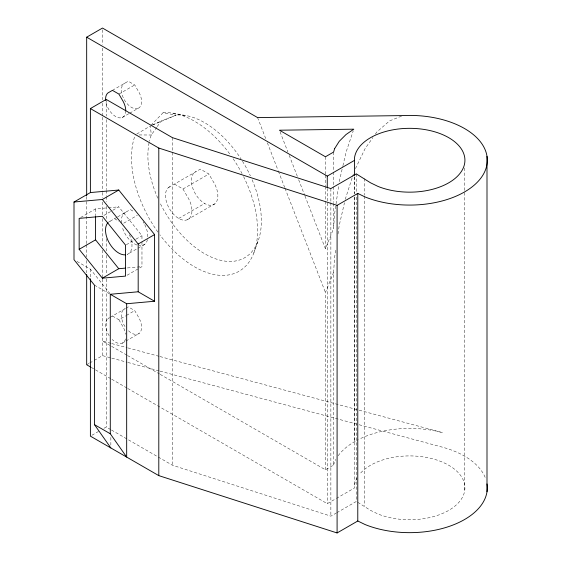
<?xml version="1.0" encoding="UTF-8"?>
<svg xmlns="http://www.w3.org/2000/svg" width="561" height="561" viewBox="0 0 561 561"><rect width="100%" height="100%" fill="white"/><g stroke="black" fill="none" stroke-linecap="round" stroke-linejoin="round"><path stroke-width="0.42" stroke-dasharray="2.81 2.1" d="M304.967 195.992L325.443 248.775L333.585 228.565L334.629 213.58L338.634 185.922M160.13 374.341L325.443 469.788L333.585 465.09L333.585 272.288L334.629 257.303L335.885 248.663M338.01 233.972L339.258 225.326L344.482 202.689M339.258 181.603L342.743 166.512M342.932 165.67L346.032 152.255L353.248 130.832M345.253 199.33L352.28 177.409M333.585 465.09L334.629 461.661A77.656 44.831 0 0 1 335.787 459.41M352.553 176.603L353.367 174.183M253.782 253.123L257.941 241.391M325.443 469.788L325.443 292.498L333.585 272.288M355.471 168.609L365.099 148.609L372.911 137.557M156.729 127.298L151.309 135.012A80.237 46.325 60 0 0 149.415 141.218M157.22 126.597L161.161 120.994L176.259 115.082A80.237 46.325 60 0 1 241.097 159.065M375.358 134.1L376.824 132.031L389.537 120.91L402.09 115.896M150.986 125.32L163.02 112.782L176.259 115.082L151.168 125.615M136.737 134.065L150.383 125.945L151.309 135.012L137.824 134.935M112.431 90.349L128.252 81.212L134.738 84.956L137.978 90.573A14.263 8.233 60 0 1 139.226 107.698L129.689 113.203M118.918 94.094L134.738 84.956M122.158 117.551L128.939 113.638M80.658 217.507L95.559 208.909L107.593 207.829M103.862 215.438L112.06 210.705M112.803 210.277L118.764 206.834L141.968 235.697L141.968 240.858M116.912 217.303L108.624 222.093A18.723 10.806 60 0 1 110.251 221.146M117.663 216.869L130.327 209.555L134.584 212.016M168.573 187.479L200.368 169.12L208.881 174.029L213.138 181.399A18.723 10.806 60 0 1 214.253 204.246A18.723 10.806 60 0 1 194.997 193.131A18.723 10.806 60 0 1 196.119 171.575M123.771 223.173L137.333 215.34M174.457 184.078L182.97 188.994L208.881 174.029M126.316 244.729L135.257 239.568M136.007 239.14L141.968 235.697M178.714 218.446L204.625 203.489M144.724 244.315L127.27 254.392A18.723 10.806 60 0 0 129.261 234.526M187.227 219.779L214.765 203.881M127.067 275.241L138.988 268.361M139.731 267.927L141.968 266.636L141.968 241.714M107.943 318.606L109.451 317.729M110.208 317.295L125.243 308.62M125.994 308.185L128.252 306.881L134.738 310.619L137.978 316.236A14.263 8.233 60 0 1 140.229 332.28A14.263 8.233 60 0 1 128.048 330.366M112.431 316.011L118.918 319.756L125.699 315.843M126.449 315.408L134.738 310.619M122.158 343.22L125.657 341.193M125.923 341.039L139.226 333.36M86.674 364.762L88.933 363.458M89.69 363.023L93.456 360.849M94.206 360.414L102.495 355.632L110.952 357.904M91.899 435.273L99.437 430.918M103.953 428.309L106.218 427.005L110.727 429.607M127.663 388.429L327.273 503.673L335.618 498.855M336.376 498.42L354.573 487.916L354.573 196.876M111.485 430.042L172.409 465.223L330.864 516.162L336.102 513.14M336.845 512.705L356.298 501.478L356.298 194.043M152.697 124.886L161.161 120.994M108.448 207.752L118.764 206.834M127.354 267.941L141.968 266.636M172.977 113.168L185.221 115.433M110.952 343.346L102.495 341.067L110.84 345.885M111.8 343.577L127.024 347.673M127.866 347.904L159.156 356.333M160.004 356.558L442.461 432.629A77.656 44.831 0 0 0 358.984 439.284M111.8 358.135L127.024 362.238M127.866 362.462L159.156 370.891M160.004 371.116L442.461 447.194A77.656 44.831 0 0 1 485.868 479.269M114.507 218.692L118.764 221.146M76.983 261.412L90.391 269.154L109.774 293.27M94.458 285.142L109.36 293.747M111.597 346.326L126.765 355.078M127.522 355.52L159.373 373.907M357.764 502.319L370.555 510.391L377.932 513.967A55.28 31.914 0 0 0 456.689 504.577A55.28 31.914 0 0 0 435.876 459.732A55.28 31.914 0 0 0 359.545 474.34M91.226 367.392L110.959 378.787M111.723 379.222L126.898 387.988M182.97 188.994L187.227 196.364A18.723 10.806 60 0 1 188.342 219.211A18.723 10.806 60 0 1 169.085 208.089A18.723 10.806 60 0 1 170.207 186.532M118.918 319.756L122.158 325.373A14.263 8.233 60 0 1 125.608 334.265M280.072 131.835L287.947 152.136M289.21 155.383L297.4 176.498M298.662 179.744L304.651 195.179M257.583 117.586L266.103 139.556M267.366 142.81L278.102 170.467M278.417 171.28L284.729 187.549M285.044 188.363L325.443 292.498M464.704 167.97L464.704 490.602M364.362 178.552L364.362 195.193M364.362 196.07L364.362 506.127M356.298 173.896L356.298 193.166M354.727 177.15L354.727 193.783M354.727 197.29L354.727 441.563M354.573 176.729L354.573 193.615M333.585 152.073L333.585 171.196M333.585 172.066L333.585 185.971M333.585 186.841L333.585 202.486M333.585 203.355L333.585 228.565M330.864 188.58L330.864 201.722M330.864 202.598L330.864 516.162M327.273 188.356L327.273 503.673M325.443 156.771L325.443 174.296M325.443 175.172L325.443 185.684M325.443 186.561L325.443 200.579M325.443 201.455L325.443 248.775M172.409 137.641L172.409 465.223M110.854 437.433L110.854 446.198M106.218 99.423L106.218 116.064M106.218 119.57L106.218 189.639M106.218 190.516L106.218 195.775M106.218 196.645L106.218 201.904M106.218 206.28L106.218 218.545M106.218 238.691L106.218 250.949M106.218 255.332L106.218 274.602M106.218 278.978L106.218 427.005M102.495 29.796L102.495 44.663M102.495 48.162L102.495 99.746M102.495 103.245L102.495 116.358M102.495 117.235L102.495 191.553M102.495 192.43L102.495 197.675M102.495 202.044L102.495 215.165M102.495 218.657L102.495 246.637M102.495 250.136L102.495 278.116M102.495 278.992L102.495 355.632M95.559 208.909L95.559 215.782M90.391 269.154L90.391 277.898M86.674 196.595L86.674 243.895M86.674 244.771L86.674 257.029M86.674 260.535L86.674 272.8M137.978 108.413A14.263 8.233 60 0 1 123.771 98.778A14.263 8.233 60 0 1 125.012 83.084M125.762 110.706A14.263 8.233 60 0 1 116.555 116.997A14.263 8.233 60 0 1 105.741 101.169M243.607 176.645A89.157 51.472 60 0 1 241.23 269.89A89.157 51.472 60 0 1 159.899 234.849M157.879 232.079A89.157 51.472 60 0 1 135.299 134.921M163.02 112.782A89.157 51.472 60 0 1 230.697 155.271M233.166 158.791A89.157 51.472 60 0 1 242.043 173.587M252.141 179.836A80.237 46.325 60 0 1 237.675 260.535A80.237 46.325 60 0 1 159.997 202.886M157.795 198.152A80.237 46.325 60 0 1 149.233 142.045M242.492 161.273A80.237 46.325 60 0 1 250.381 175.874M354.573 485.041A55.28 31.914 0 0 1 356.922 478.231M125.012 326.593A14.263 8.233 60 0 1 125.012 308.746M125.489 338.9A14.263 8.233 60 0 1 112.221 339.503M109.192 335.73A14.263 8.233 60 0 1 109.192 317.884M338.164 455.742A77.656 44.831 0 0 1 358.255 439.649M147.466 239.596A18.723 10.806 60 0 1 139.114 245.613M136.884 245.017A18.723 10.806 60 0 1 122.144 226.679M121.464 223.054A18.723 10.806 60 0 1 126.078 212.016M143.097 221.84A18.723 10.806 60 0 1 143.946 223.229M144.724 224.666A18.723 10.806 60 0 1 147.62 238.818"/><path stroke-width="0.84" d="M86.674 195.719L86.674 37.187L102.495 28.05L257.583 117.586L402.868 115.58A77.656 44.831 0 0 1 484.648 171.848A77.656 44.831 0 0 1 365.099 196.967L357.778 193.426L337.091 205.368L158.798 148.055L90.391 108.561L90.391 192.556L74.003 202.023L74.003 259.694L94.458 285.142L94.458 424.635L110.854 447.951M90.391 108.561L106.218 99.423L172.409 137.641L330.864 188.58L356.298 173.896L370.555 182.809L377.932 186.385A55.28 31.914 0 0 0 459.74 173.735A55.28 31.914 0 0 0 423.948 129.416A55.28 31.914 0 0 0 354.573 157.466L354.573 175.221M74.003 202.023L102.368 199.485L118.764 190.025L154.577 234.575L154.577 301.25L126.674 303.739L110.286 294.28L110.286 433.765L126.674 457.089L126.674 303.739M79.164 249.308L79.164 218.369L102.368 216.301L125.573 245.164L125.573 276.103L102.368 278.172L79.164 249.308L95.559 239.842L95.559 216.644M154.577 301.25L138.181 291.783L138.181 244.035L154.577 234.575M102.368 278.172L118.764 268.712L125.636 268.095M86.674 37.187L327.273 176.098L354.573 160.334M90.391 278.775L90.391 436.142L158.798 475.63L337.091 532.95L357.778 521.001L365.099 524.549A77.656 44.831 0 0 0 448.463 526.653A77.656 44.831 0 0 0 486.997 483.919M90.391 192.556L118.764 190.025M110.286 294.28L138.181 291.783M90.468 366.957L86.674 364.762L86.674 274.546M94.458 424.635L110.286 433.765M102.368 199.485L138.181 244.035M95.559 239.842L118.764 268.712M486.997 156.337L486.997 491.731M357.778 193.426L357.778 521.001M337.091 205.368L337.091 532.95M327.273 176.098L327.273 187.479M158.798 148.055L158.798 475.63M125.384 254.834A18.723 10.806 60 0 1 108.869 242.226A18.723 10.806 60 0 1 108.147 222.514M105.657 100.454A14.263 8.233 60 0 1 109.192 92.221L112.431 90.349L118.918 94.094L122.158 99.704A14.263 8.233 60 0 1 125.762 110.706M334.629 148.644L333.585 152.073L325.443 156.771L279.441 130.208L353.802 129.184L346.032 134.528L339.258 141.295L334.629 148.644"/></g></svg>
